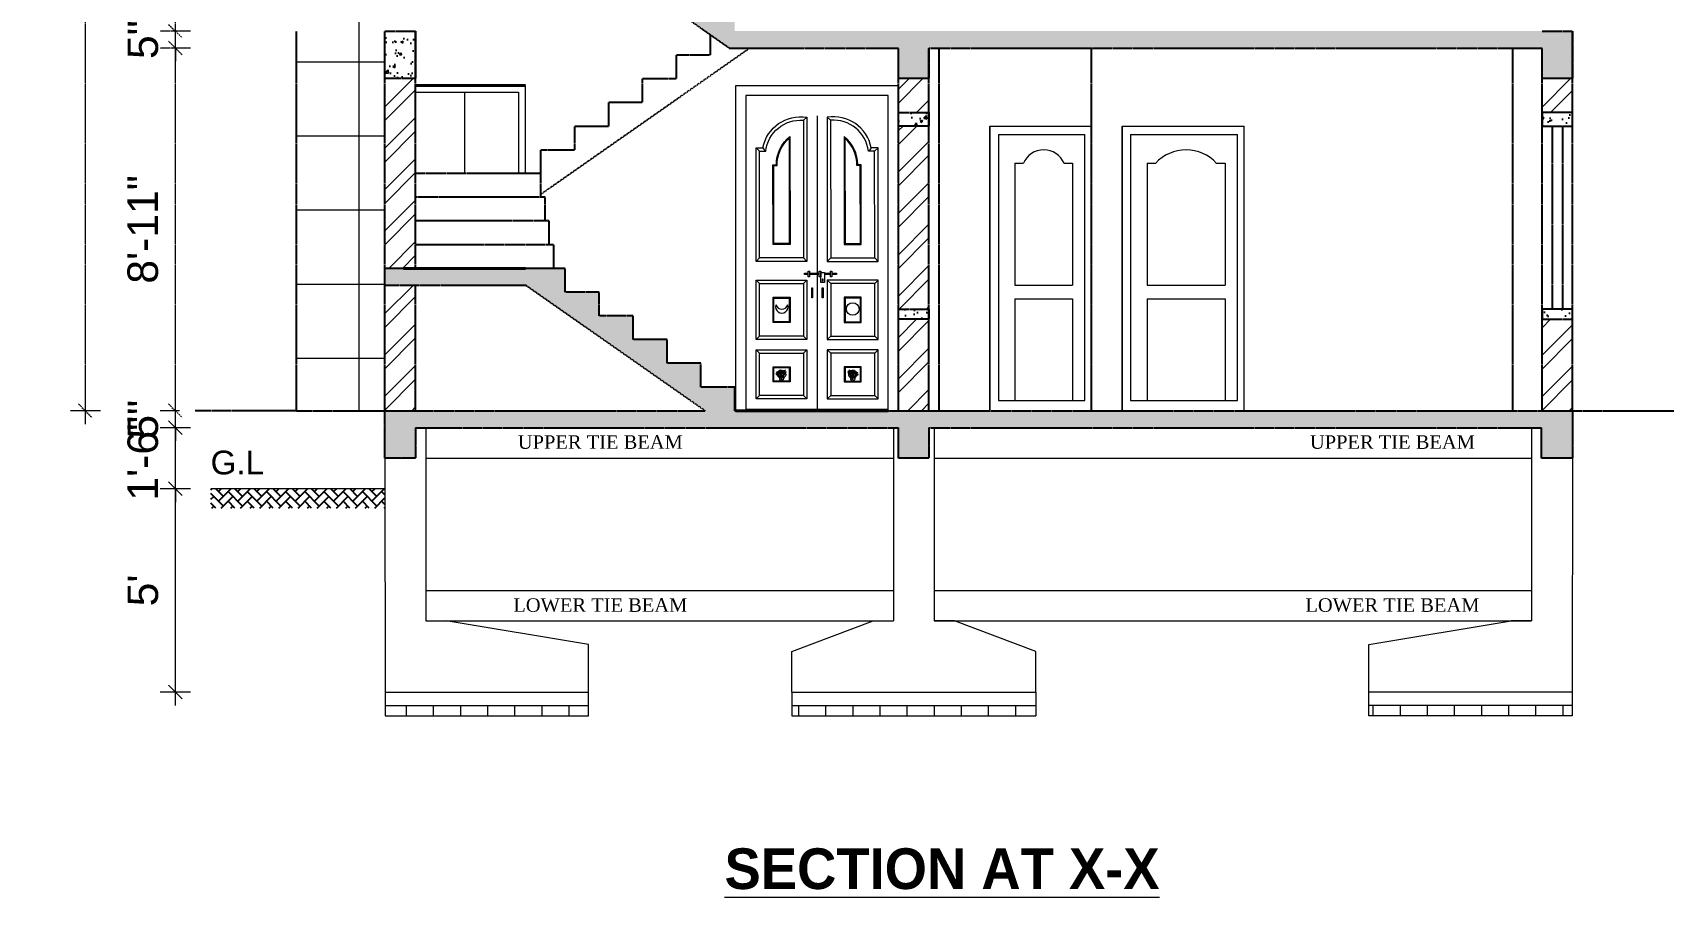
# Model space of a CAD drawing. Header units: inches. Extents: x -111 to 45239, y -6849 to 1261.
# Drawn here: x 20261.3 to 20745.6, y -3350.5 to -3095.5 of the extents above; entities that cross this region are included whole.
import ezdxf

# ---------------------------------------------------------------- set-up
doc = ezdxf.new("R2010")
doc.units = ezdxf.units.IN
doc.header["$LTSCALE"] = 0.5
doc.header["$MEASUREMENT"] = 0
doc.header["$PDMODE"] = 66
doc.linetypes.add('DASH', pattern=[0.35, 0.25, -0.1])
doc.layers.add('A-Wall', color=7, linetype='Continuous')
for name, color, linetype, lineweight in [('A_Title Text', 105, 'Continuous', 60), ('Dimention', 5, 'Continuous', 20), ('door', 202, 'Continuous', 5), ('ELEVATION', 85, 'Continuous', 9), ('Hatch wall', 9, 'Continuous', 13), ('Text 0.200', 122, 'Continuous', 20), ('Toilet', 7, 'Continuous', 25), ('wall', 20, 'Continuous', 40), ('window', 6, 'Continuous', 13)]:
    doc.layers.add(name, color=color, linetype=linetype, lineweight=lineweight)
doc.styles.add('arial', font='arial.ttf')
doc.styles.get("Standard").update_dxf_attribs({"font": 'arial.ttf'})
doc.dimstyles.new('Sudeep', dxfattribs={"dimtxt": 6, "dimasz": 4, "dimexe": 4.5, "dimexo": 4.5, "dimgap": 5, "dimtad": 1, "dimdec": 0, "dimlunit": 4, "dimtxsty": 'arial', "dimblk": 'OBLIQUE', "dimcen": 250, "dimdle": 4, "dimclrd": 86, "dimclre": 5, "dimclrt": 1, "dimadec": 0, "dimazin": 0, "dimtfac": 1, "dimtdec": 0, "dimtix": 1, "dimtmove": 1, "dimatfit": 3, "dimldrblk": 'OBLIQUE', "dimfxl": 4.5, "dimfxlon": 1, "dimfrac": 2, "dimlwd": 15, "dimlwe": 13, "dimarcsym": 0})
pattern_1 = [(50, (-2195.533, -6100.8547), (7.1726018, -0.6275213), [0.75, -8.25]), (355, (-2195.533, -6100.855), (-1.3875133, 7.5219213), [0.6, -6.6]), (100.451444, (-2194.935, -6100.907), (5.7850885, 6.8944), [0.637402, -7.0114211]), (46.1842, (-2195.533, -6098.855), (10.6724133, -1.6551928), [1.125, -12.375]), (96.635635, (-2194.643, -6098.993), (9.3466195, 9.741186), [0.9561034, -10.5171376]), (351.184164, (-2195.533, -6098.855), (9.3466195, 9.741186), [0.9, -9.9]), (21, (-2194.533, -6099.3547), (5.9690705, -4.0261889), [0.75, -8.25]), (326, (-2194.533, -6099.355), (2.4331533, 7.2515005), [0.6, -6.6]), (71.451445, (-2194.0354, -6099.69), (8.4022238, 3.2253115), [0.637402, -7.0114211]), (37.5, (-2195.5328, -6100.8547), (0.12159855, 3.32893854), [0, -6.52, 0, -6.7, 0, -6.625]), (7.5, (-2195.533, -6100.8547), (2.6306954, 3.9441171), [0, -3.82, 0, -6.37, 0, -2.525]), (327.5, (-2197.7628, -6100.8547), (5.33822436, -0.22554872), [0, -2.5, 0, -7.8, 0, -10.35]), (317.5, (-2198.763, -6100.8547), (5.8318617, 1.0010498), [0, -3.25, 0, -5.18, 0, -7.35])]
pattern_2 = [(45, (-2195.533, -6100.855), (-6.098796, 6.098796), []), (45, (-2191.467, -6100.855), (-6.098796, 6.098796), [])]

# ---------------------------------------------------------------- blocks, each defined once
blk = doc.blocks.new('_Oblique')
at = {"color": 0, "linetype": 'ByBlock', "lineweight": -2}
blk.add_line((-0.5, -0.5), (0.5, 0.5), dxfattribs=at)
blk = doc.blocks.new('*D1020')
at = {"layer": 'A_Title Text', "color": 5, "lineweight": 13, "transparency": 16777216}
for p, q in [((20307.87, -3229.95), (20298.87, -3229.95)), ((20307.87, -3289.95), (20298.87, -3289.95))]:
    blk.add_line(p, q, dxfattribs=at)
at = {"layer": 'A_Title Text', "color": 86, "lineweight": 15, "transparency": 16777216}
blk.add_line((20303.37, -3293.95), (20303.37, -3225.95), dxfattribs=at)
at = {"layer": 'Defpoints', "color": 0, "transparency": 16777216}
for p in [(20303.37, -3229.95), (20365.16, -3229.95), (20365.24, -3289.95)]:
    blk.add_point(p, dxfattribs=at)
at = {"layer": 'A_Title Text', "color": 86, "lineweight": 15, "transparency": 16777216, "xscale": 4, "yscale": 4, "zscale": 4}
for p, rotation in [((20303.37, -3229.95), 90), ((20303.37, -3289.95), 270)]:
    blk.add_blockref('_Oblique', p, dxfattribs=dict(at, rotation=rotation))
at = {"layer": 'A_Title Text', "color": 1, "transparency": 16777216, "insert": (20293.8, -3259.95), "char_height": 9, "attachment_point": 5, "rotation": 90, "style": 'arial'}
blk.add_mtext("5'", dxfattribs=at)
blk = doc.blocks.new('*D1012')
at = {"layer": 'A_Title Text', "color": 86, "lineweight": 15, "transparency": 16777216}
for p, q in [((20303.37, -3211.95), (20303.37, -3207.95)), ((20303.37, -3229.95), (20303.37, -3211.95)), ((20303.37, -3229.95), (20303.37, -3233.95))]:
    blk.add_line(p, q, dxfattribs=at)
at = {"layer": 'A_Title Text', "color": 5, "lineweight": 13, "transparency": 16777216}
for p, q in [((20307.87, -3211.95), (20298.87, -3211.95)), ((20307.87, -3229.95), (20298.87, -3229.95))]:
    blk.add_line(p, q, dxfattribs=at)
at = {"layer": 'Defpoints', "color": 0, "transparency": 16777216}
for p in [(20303.37, -3211.95), (20374.21, -3211.95), (20365.16, -3229.95)]:
    blk.add_point(p, dxfattribs=at)
at = {"layer": 'A_Title Text', "color": 86, "lineweight": 15, "transparency": 16777216, "xscale": 4, "yscale": 4, "zscale": 4}
for p, rotation in [((20303.37, -3211.95), 270), ((20303.37, -3229.95), 90)]:
    blk.add_blockref('_Oblique', p, dxfattribs=dict(at, rotation=rotation))
at = {"layer": 'A_Title Text', "color": 1, "transparency": 16777216, "insert": (20293.78, -3220.95), "char_height": 9, "attachment_point": 5, "rotation": 90, "style": 'arial'}
blk.add_mtext('1\'-6"', dxfattribs=at)
blk = doc.blocks.new('*D1021')
at = {"layer": 'A_Title Text', "color": 86, "linetype": 'DASH', "lineweight": 15, "ltscale": 0.1, "transparency": 16777216}
for p, q in [((20303.37, -3206.95), (20303.37, -3202.95)), ((20303.37, -3211.95), (20303.37, -3206.95)), ((20303.37, -3211.95), (20303.37, -3215.95))]:
    blk.add_line(p, q, dxfattribs=at)
at = {"layer": 'A_Title Text', "color": 5, "linetype": 'DASH', "lineweight": 13, "ltscale": 0.1, "transparency": 16777216}
for p, q in [((20304.57, -3206.95), (20298.87, -3206.95)), ((20307.87, -3211.95), (20298.87, -3211.95))]:
    blk.add_line(p, q, dxfattribs=at)
at = {"layer": 'Defpoints', "color": 0, "linetype": 'DASH', "ltscale": 0.1, "transparency": 16777216}
for p in [(20303.37, -3206.95), (20309.07, -3206.95), (20374.21, -3211.95)]:
    blk.add_point(p, dxfattribs=at)
at = {"layer": 'A_Title Text', "color": 86, "linetype": 'DASH', "lineweight": 15, "ltscale": 0.1, "transparency": 16777216, "xscale": 4, "yscale": 4, "zscale": 4}
for p, rotation in [((20303.37, -3206.95), 270), ((20303.37, -3211.95), 90)]:
    blk.add_blockref('_Oblique', p, dxfattribs=dict(at, rotation=rotation))
at = {"layer": 'A_Title Text', "color": 1, "linetype": 'DASH', "ltscale": 0.1, "transparency": 16777216, "insert": (20293.8, -3209.45), "char_height": 9, "attachment_point": 5, "rotation": 90, "style": 'arial'}
blk.add_mtext('5"', dxfattribs=at)
blk = doc.blocks.new('*D1013')
at = {"layer": 'A_Title Text', "color": 86, "linetype": 'DASH', "lineweight": 15, "ltscale": 0.1, "transparency": 16777216}
blk.add_line((20303.37, -3210.95), (20303.37, -3095.95), dxfattribs=at)
at = {"layer": 'A_Title Text', "color": 5, "linetype": 'DASH', "lineweight": 13, "ltscale": 0.1, "transparency": 16777216}
for p, q in [((20307.87, -3099.95), (20298.87, -3099.95)), ((20304.57, -3206.95), (20298.87, -3206.95))]:
    blk.add_line(p, q, dxfattribs=at)
at = {"layer": 'Defpoints', "color": 0, "linetype": 'DASH', "ltscale": 0.1, "transparency": 16777216}
for p in [(20303.37, -3099.95), (20466.84, -3099.95), (20309.07, -3206.95)]:
    blk.add_point(p, dxfattribs=at)
at = {"layer": 'A_Title Text', "color": 86, "linetype": 'DASH', "lineweight": 15, "ltscale": 0.1, "transparency": 16777216, "xscale": 4, "yscale": 4, "zscale": 4}
for p, rotation in [((20303.37, -3099.95), 90), ((20303.37, -3206.95), 270)]:
    blk.add_blockref('_Oblique', p, dxfattribs=dict(at, rotation=rotation))
at = {"layer": 'A_Title Text', "color": 1, "linetype": 'DASH', "ltscale": 0.1, "transparency": 16777216, "insert": (20293.78, -3153.45), "char_height": 9, "attachment_point": 5, "rotation": 90, "style": 'arial'}
blk.add_mtext('8\'-11"', dxfattribs=at)
blk = doc.blocks.new('*D1014')
at = {"layer": 'A_Title Text', "color": 86, "linetype": 'DASH', "lineweight": 15, "ltscale": 0.1, "transparency": 16777216}
for p, q in [((20303.37, -3094.95), (20303.37, -3090.95)), ((20303.37, -3099.95), (20303.37, -3094.95)), ((20303.37, -3099.95), (20303.37, -3103.95))]:
    blk.add_line(p, q, dxfattribs=at)
at = {"layer": 'A_Title Text', "color": 5, "linetype": 'DASH', "lineweight": 13, "ltscale": 0.1, "transparency": 16777216}
for p, q in [((20307.87, -3094.95), (20298.87, -3094.95)), ((20307.87, -3099.95), (20298.87, -3099.95))]:
    blk.add_line(p, q, dxfattribs=at)
at = {"layer": 'Defpoints', "color": 0, "linetype": 'DASH', "ltscale": 0.1, "transparency": 16777216}
for p in [(20303.37, -3094.95), (20468.42, -3094.95), (20466.84, -3099.95)]:
    blk.add_point(p, dxfattribs=at)
at = {"layer": 'A_Title Text', "color": 86, "linetype": 'DASH', "lineweight": 15, "ltscale": 0.1, "transparency": 16777216, "xscale": 4, "yscale": 4, "zscale": 4}
for p, rotation in [((20303.37, -3094.95), 270), ((20303.37, -3099.95), 90)]:
    blk.add_blockref('_Oblique', p, dxfattribs=dict(at, rotation=rotation))
at = {"layer": 'A_Title Text', "color": 1, "linetype": 'DASH', "ltscale": 0.1, "transparency": 16777216, "insert": (20293.8, -3097.45), "char_height": 9, "attachment_point": 5, "rotation": 90, "style": 'arial'}
blk.add_mtext('5"', dxfattribs=at)
blk = doc.blocks.new('*D1015')
at = {"layer": 'A_Title Text', "color": 5, "linetype": 'DASH', "lineweight": 13, "ltscale": 0.1, "transparency": 16777216}
for p, q in [((20307.87, -2987.95), (20298.87, -2987.95)), ((20307.87, -3094.95), (20298.87, -3094.95))]:
    blk.add_line(p, q, dxfattribs=at)
at = {"layer": 'A_Title Text', "color": 86, "linetype": 'DASH', "lineweight": 15, "ltscale": 0.1, "transparency": 16777216}
blk.add_line((20303.37, -3098.95), (20303.37, -2983.95), dxfattribs=at)
at = {"layer": 'Defpoints', "color": 0, "linetype": 'DASH', "ltscale": 0.1, "transparency": 16777216}
for p in [(20303.37, -2987.95), (20461.21, -2987.95), (20468.42, -3094.95)]:
    blk.add_point(p, dxfattribs=at)
at = {"layer": 'A_Title Text', "color": 86, "linetype": 'DASH', "lineweight": 15, "ltscale": 0.1, "transparency": 16777216, "xscale": 4, "yscale": 4, "zscale": 4}
for p, rotation in [((20303.37, -2987.95), 90), ((20303.37, -3094.95), 270)]:
    blk.add_blockref('_Oblique', p, dxfattribs=dict(at, rotation=rotation))
at = {"layer": 'A_Title Text', "color": 1, "linetype": 'DASH', "ltscale": 0.1, "transparency": 16777216, "insert": (20293.78, -3041.45), "char_height": 9, "attachment_point": 5, "rotation": 90, "style": 'arial'}
blk.add_mtext('8\'-11"', dxfattribs=at)
blk = doc.blocks.new('*D1011')
at = {"layer": 'A_Title Text', "color": 86, "linetype": 'DASH', "lineweight": 15, "ltscale": 0.1, "transparency": 16777216}
blk.add_line((20276.8, -3210.95), (20276.8, -2866.95), dxfattribs=at)
at = {"layer": 'A_Title Text', "color": 5, "linetype": 'DASH', "lineweight": 13, "ltscale": 0.1, "transparency": 16777216}
for p, q in [((20281.3, -2870.95), (20272.3, -2870.95)), ((20281.3, -3206.95), (20272.3, -3206.95))]:
    blk.add_line(p, q, dxfattribs=at)
at = {"layer": 'Defpoints', "color": 0, "linetype": 'DASH', "ltscale": 0.1, "transparency": 16777216}
for p in [(20276.8, -2870.95), (20349.45, -2870.95), (20309.07, -3206.95)]:
    blk.add_point(p, dxfattribs=at)
at = {"layer": 'A_Title Text', "color": 86, "linetype": 'DASH', "lineweight": 15, "ltscale": 0.1, "transparency": 16777216, "xscale": 4, "yscale": 4, "zscale": 4}
for p, rotation in [((20276.8, -2870.95), 90), ((20276.8, -3206.95), 270)]:
    blk.add_blockref('_Oblique', p, dxfattribs=dict(at, rotation=rotation))
at = {"layer": 'A_Title Text', "color": 1, "linetype": 'DASH', "ltscale": 0.1, "transparency": 16777216, "insert": (20267.2, -3038.95), "char_height": 9, "attachment_point": 5, "rotation": 90, "style": 'arial'}
blk.add_mtext("28'", dxfattribs=at)

msp = doc.modelspace()

# ---------------------------------------------------------------- hatches: boundary and pattern name
at = {"ltscale": 5}
h = msp.add_hatch(dxfattribs=at)
h.set_pattern_fill('AR-HBONE', color=1, scale=0.5, style=0)
h.set_pattern_definition([(135, (1283306.3895, 761229.3988), (-2e-16, 2.8284271247), [6, -2]), (45, (1283304.9753, 761230.813), (-2e-16, 2.8284271247), [6, -2])])
h.paths.add_polyline_path([(20365.16, -3235.65), (20365.16, -3230), (20313.85, -3230), (20313.85, -3235.65)])
at = {"layer": 'A-Wall', "ltscale": 40, "true_color": 0xf26722}
h = msp.add_hatch(dxfattribs=at)
h.set_pattern_fill('AR-CONC', color=30)
h.set_pattern_definition(pattern_1)
h.paths.add_polyline_path([(20516.72, -3108.95), (20525.72, -3108.95), (20525.72, -3099.95), (20706.6, -3099.95), (20706.6, -3108.95), (20715.6, -3108.95), (20715.6, -3094.95), (20706.6, -3094.95), (20468.42, -3094.95), (20468.42, -3087.95), (20458.42, -3087.95), (20458.42, -3080.95), (20448.42, -3080.95), (20448.42, -3073.95), (20438.42, -3073.95), (20438.42, -3066.95), (20428.42, -3066.95), (20428.42, -3059.95), (20418.42, -3059.95), (20418.42, -3052.95), (20365.16, -3052.95), (20365.16, -3057.95), (20406.84, -3057.95), (20466.84, -3099.95), (20516.72, -3099.95)])
h = msp.add_hatch(dxfattribs=at)
h.set_pattern_fill('AR-CONC', color=30)
h.set_pattern_definition(pattern_1)
h.paths.add_polyline_path([(20365.16, -3108.95), (20374.23, -3108.95), (20374.23, -3094.95), (20365.16, -3094.95)])
h = msp.add_hatch(dxfattribs=at)
h.set_pattern_fill('AR-CONC', color=30)
h.set_pattern_definition(pattern_1)
h.paths.add_polyline_path([(20525.72, -3122.95), (20525.72, -3118.95), (20516.72, -3118.95), (20516.72, -3122.95)])
h.paths.add_polyline_path([(20516.72, -3176.95), (20516.72, -3179.95), (20525.72, -3179.95), (20525.72, -3176.95)])
h = msp.add_hatch(dxfattribs=at)
h.set_pattern_fill('AR-CONC', color=30)
h.set_pattern_definition(pattern_1)
h.paths.add_polyline_path([(20715.6, -3122.95), (20715.6, -3118.95), (20706.6, -3118.95), (20706.6, -3122.95)])
h.paths.add_polyline_path([(20706.6, -3176.95), (20706.6, -3179.95), (20715.6, -3179.95), (20715.6, -3176.95)])
h = msp.add_hatch(dxfattribs=at)
h.set_pattern_fill('AR-CONC', color=30)
h.set_pattern_definition(pattern_1)
h.paths.add_polyline_path([(20374.23, -3211.95), (20516.72, -3211.95), (20516.72, -3220.95), (20525.72, -3220.95), (20525.72, -3211.95), (20706.44, -3211.95), (20706.44, -3220.95), (20715.6, -3220.95), (20715.6, -3206.95), (20706.6, -3206.95), (20468.42, -3206.95), (20468.42, -3199.95), (20458.42, -3199.95), (20458.42, -3192.95), (20448.42, -3192.95), (20448.42, -3185.95), (20438.42, -3185.95), (20438.42, -3178.95), (20428.42, -3178.95), (20428.42, -3171.95), (20418.42, -3171.95), (20418.42, -3164.95), (20365.16, -3164.95), (20365.16, -3169.95), (20406.84, -3169.95), (20459.7, -3206.95), (20365.16, -3206.95), (20365.16, -3220.95), (20374.23, -3220.95)])
at = {"layer": 'Dimention', "ltscale": 40, "true_color": 0xf26722}
h = msp.add_hatch(dxfattribs=at)
h.set_pattern_fill('ANSI32', color=30, scale=23)
h.set_pattern_definition(pattern_2)
h.paths.add_polyline_path([(20374.23, -3108.95), (20365.16, -3108.95), (20365.16, -3164.95), (20374.23, -3164.95)])
h.paths.add_polyline_path([(20374.23, -3169.95), (20365.16, -3169.95), (20365.16, -3206.95), (20374.23, -3206.95)])
h = msp.add_hatch(dxfattribs=at)
h.set_pattern_fill('ANSI32', color=30, scale=23)
h.set_pattern_definition(pattern_2)
h.paths.add_polyline_path([(20525.72, -3108.95), (20516.72, -3108.95), (20516.72, -3118.95), (20525.72, -3118.95)])
h.paths.add_polyline_path([(20516.72, -3176.95), (20525.72, -3176.95), (20525.72, -3122.95), (20516.72, -3122.95)])
h.paths.add_polyline_path([(20525.72, -3179.95), (20516.72, -3179.95), (20516.72, -3206.95), (20525.72, -3206.95)])
h = msp.add_hatch(dxfattribs=at)
h.set_pattern_fill('ANSI32', color=30, scale=23)
h.set_pattern_definition(pattern_2)
h.paths.add_polyline_path([(20715.6, -3108.95), (20706.6, -3108.95), (20706.6, -3118.95), (20715.6, -3118.95)])
h.paths.add_polyline_path([(20706.6, -3206.95), (20715.6, -3206.95), (20715.6, -3179.95), (20706.6, -3179.95)])
at = {"layer": 'ELEVATION'}
h = msp.add_hatch(dxfattribs=at)
h.set_pattern_fill('AR-B88', color=256)
h.set_pattern_definition([(0, (-84908.467, 13674.461), (0, 8), []), (90, (-84908.467, 13674.461), (-4, 8), [8, -8])])
h.paths.add_polyline_path([(20365.24, -3293.95), (20365.24, -3296.95), (20425.24, -3296.95), (20425.24, -3293.95)])
h = msp.add_hatch(dxfattribs=at)
h.set_pattern_fill('AR-B88', color=256)
h.set_pattern_definition([(0, (-84912.688, 13674.461), (0, 8), []), (90, (-84912.6878, 13674.461), (-4, 8), [8, -8])])
h.paths.add_polyline_path([(20557.22, -3296.95), (20557.22, -3293.95), (20485.22, -3293.95), (20485.22, -3296.95)])
h = msp.add_hatch(dxfattribs=at)
h.set_pattern_fill('AR-B88', color=256)
h.set_pattern_definition([(0, (-84887.1794, 13674.461), (0, 8), []), (90, (-84887.1794, 13674.461), (-4, 8), [8, -8])])
h.paths.add_polyline_path([(20715.49, -3296.95), (20715.49, -3293.95), (20655.49, -3293.95), (20655.49, -3296.95)])
at = {"layer": 'Hatch wall'}
h = msp.add_hatch(dxfattribs=at)
h.set_pattern_fill('ANSI37,_O', color=256, scale=175, angle=45)
h.set_pattern_definition([(90, (-2195.533, -6100.855), (-21.875, 0), []), (180, (-2195.533, -6100.855), (-2e-15, -21.875), [])])
h.paths.add_polyline_path([(20365.16, -2987.95), (20354.63, -2987.95), (20337.21, -2987.95), (20337.21, -3094.95), (20339.07, -3094.95), (20339.07, -3206.95), (20365.16, -3206.95), (20365.16, -3094.95)])

# ---------------------------------------------------------------- linework, layer by layer
at = {"layer": 'door'}
for p, q in [((20468.72, -3206.95), (20468.69, -3110.95)), ((20468.69, -3110.95), (20516.69, -3110.95)), ((20471.69, -3113.95), (20471.72, -3206.95)), ((20513.69, -3113.95), (20471.69, -3113.95)), ((20513.72, -3206.95), (20513.69, -3113.95)), ((20516.69, -3110.95), (20516.72, -3206.95)), ((20488.69, -3121.21), (20489.69, -3120.37)), ((20492.69, -3119.95), (20492.72, -3206.45)), ((20496.69, -3121.21), (20495.69, -3120.37)), ((20474.69, -3129.37), (20475.69, -3130.37)), ((20476.69, -3129.37), (20477.42, -3130.37)), ((20508.69, -3129.37), (20507.97, -3130.37)), ((20510.69, -3129.37), (20509.69, -3130.37)), ((20475.72, -3161.87), (20474.72, -3162.87)), ((20489.72, -3162.87), (20488.72, -3161.87)), ((20495.72, -3162.87), (20496.72, -3161.87)), ((20509.72, -3161.87), (20510.72, -3162.87)), ((20474.72, -3168.45), (20475.72, -3169.45)), ((20489.72, -3168.45), (20488.72, -3169.45)), ((20495.72, -3168.45), (20496.72, -3169.45)), ((20510.72, -3168.45), (20509.72, -3169.45)), ((20475.72, -3184.95), (20474.72, -3185.95)), ((20489.72, -3185.95), (20488.72, -3184.95)), ((20495.72, -3185.95), (20496.72, -3184.95)), ((20509.72, -3184.95), (20510.72, -3185.95)), ((20474.72, -3188.95), (20475.72, -3189.95)), ((20489.72, -3188.95), (20488.72, -3189.95)), ((20495.72, -3188.95), (20496.72, -3189.95)), ((20510.72, -3188.95), (20509.72, -3189.95)), ((20481.2, -3196.42), (20480.54, -3196.04)), ((20481.2, -3196.42), (20480.6, -3196.35)), ((20481.15, -3196.15), (20480.75, -3195.51)), ((20481.15, -3196.15), (20480.93, -3196.09)), ((20481.74, -3195.98), (20480.99, -3195.55)), ((20481.63, -3195.98), (20481.04, -3195.71)), ((20481.31, -3195.55), (20481.09, -3195.28)), ((20481.42, -3196.47), (20481.15, -3196.15)), ((20481.53, -3195.34), (20481.2, -3195.23)), ((20481.31, -3195.98), (20481.2, -3195.93)), ((20481.31, -3195.55), (20481.47, -3195.17)), ((20481.31, -3195.98), (20481.31, -3195.55)), ((20481.42, -3196.47), (20481.31, -3195.98)), ((20481.53, -3195.34), (20481.74, -3195.07)), ((20482.28, -3196.04), (20481.53, -3195.34)), ((20481.74, -3195.98), (20481.63, -3195.98)), ((20481.7, -3195.51), (20481.91, -3195.33)), ((20481.74, -3195.98), (20482.28, -3195.39)), ((20482.01, -3196.9), (20481.74, -3195.98)), ((20481.8, -3195.16), (20481.75, -3194.91)), ((20481.89, -3195.24), (20481.8, -3195.16)), ((20481.93, -3195.18), (20481.84, -3195)), ((20481.84, -3195.63), (20481.86, -3195.27)), ((20481.85, -3195.5), (20482.01, -3195.36)), ((20481.86, -3195.27), (20482, -3195.09)), ((20481.91, -3195.33), (20482.02, -3194.83)), ((20482.28, -3195.39), (20482.01, -3194.96)), ((20482.01, -3195.36), (20482.09, -3195.17)), ((20482.13, -3195.16), (20482.19, -3194.85)), ((20482.39, -3195.17), (20482.23, -3195.12)), ((20482.23, -3196.52), (20482.28, -3196.04)), ((20482.28, -3195.39), (20482.61, -3195.23)), ((20482.34, -3195.98), (20482.39, -3195.71)), ((20482.44, -3196.42), (20482.34, -3195.98)), ((20482.39, -3195.17), (20482.5, -3195.01)), ((20482.66, -3195.55), (20482.39, -3195.17)), ((20482.39, -3195.71), (20482.77, -3195.5)), ((20482.63, -3195.39), (20482.58, -3194.99)), ((20482.61, -3195.23), (20482.77, -3194.96)), ((20482.82, -3195.67), (20482.63, -3195.38)), ((20482.88, -3195.93), (20482.71, -3195.17)), ((20482.71, -3197.06), (20482.98, -3196.31)), ((20482.77, -3195.5), (20483.09, -3195.07)), ((20482.82, -3195.3), (20482.87, -3194.96)), ((20482.89, -3195.5), (20482.82, -3195.3)), ((20482.82, -3196.79), (20482.88, -3195.93)), ((20482.88, -3195.61), (20482.93, -3195.12)), ((20483.09, -3196.2), (20482.88, -3195.61)), ((20482.98, -3196.31), (20483.31, -3196.04)), ((20483.14, -3194.93), (20483.19, -3195.08)), ((20483.15, -3196.17), (20483.24, -3195.9)), ((20483.18, -3195.23), (20483.21, -3194.99)), ((20483.18, -3195.21), (20483.27, -3195.09)), ((20483.24, -3195.9), (20483.18, -3195.23)), ((20483.2, -3195.06), (20483.36, -3194.91)), ((20483.2, -3195.14), (20483.3, -3195.01)), ((20483.21, -3194.99), (20483.29, -3194.93)), ((20483.24, -3195.9), (20483.35, -3195.56)), ((20483.31, -3196.04), (20483.36, -3195.66)), ((20483.31, -3196.04), (20483.52, -3195.71)), ((20483.35, -3195.56), (20483.61, -3195.33)), ((20483.36, -3195.66), (20483.52, -3195.44)), ((20483.42, -3195.88), (20483.47, -3195.66)), ((20483.47, -3195.66), (20483.58, -3195.55)), ((20502.09, -3195.56), (20501.82, -3195.33)), ((20501.96, -3195.66), (20501.86, -3195.55)), ((20502.07, -3195.66), (20501.91, -3195.44)), ((20502.13, -3196.04), (20501.91, -3195.71)), ((20502.02, -3195.88), (20501.96, -3195.66)), ((20502.13, -3196.04), (20502.07, -3195.66)), ((20502.23, -3195.06), (20502.08, -3194.91)), ((20502.2, -3195.9), (20502.09, -3195.56)), ((20502.24, -3195.14), (20502.13, -3195.01)), ((20502.45, -3196.31), (20502.13, -3196.04)), ((20502.22, -3194.99), (20502.14, -3194.93)), ((20502.25, -3195.21), (20502.17, -3195.09)), ((20502.2, -3195.9), (20502.26, -3195.23)), ((20502.29, -3196.17), (20502.2, -3195.9)), ((20502.26, -3195.23), (20502.22, -3194.99)), ((20502.29, -3194.93), (20502.24, -3195.08)), ((20502.67, -3195.5), (20502.34, -3195.07)), ((20502.34, -3196.2), (20502.56, -3195.61)), ((20502.72, -3197.06), (20502.45, -3196.31)), ((20502.56, -3195.61), (20502.5, -3195.12)), ((20502.55, -3195.5), (20502.61, -3195.3)), ((20502.61, -3195.3), (20502.56, -3194.96)), ((20502.56, -3195.93), (20502.72, -3195.17)), ((20502.61, -3196.79), (20502.56, -3195.93)), ((20502.61, -3195.67), (20502.81, -3195.38)), ((20502.83, -3195.23), (20502.67, -3194.96)), ((20503.04, -3195.71), (20502.67, -3195.5)), ((20502.77, -3195.55), (20503.04, -3195.17)), ((20502.81, -3195.39), (20502.85, -3194.99)), ((20503.15, -3195.39), (20502.83, -3195.23)), ((20503.04, -3195.17), (20502.94, -3195.01)), ((20502.99, -3196.42), (20503.1, -3195.98)), ((20503.04, -3195.17), (20503.21, -3195.12)), ((20503.1, -3195.98), (20503.04, -3195.71)), ((20503.15, -3195.39), (20503.42, -3194.96)), ((20503.15, -3196.04), (20503.91, -3195.34)), ((20503.69, -3195.98), (20503.15, -3195.39)), ((20503.21, -3196.52), (20503.15, -3196.04)), ((20503.3, -3195.16), (20503.25, -3194.85)), ((20503.42, -3195.36), (20503.34, -3195.17)), ((20503.52, -3195.33), (20503.41, -3194.83)), ((20503.58, -3195.5), (20503.42, -3195.36)), ((20503.42, -3196.9), (20503.69, -3195.98)), ((20503.58, -3195.27), (20503.43, -3195.09)), ((20503.5, -3195.18), (20503.6, -3195)), ((20503.73, -3195.51), (20503.52, -3195.33)), ((20503.55, -3195.24), (20503.64, -3195.16)), ((20503.59, -3195.63), (20503.58, -3195.27)), ((20503.64, -3195.16), (20503.69, -3194.91)), ((20503.91, -3195.34), (20503.69, -3195.07)), ((20503.69, -3195.98), (20504.45, -3195.55)), ((20503.69, -3195.98), (20503.8, -3195.98)), ((20503.8, -3195.98), (20504.39, -3195.71)), ((20503.91, -3195.34), (20504.23, -3195.23)), ((20504.12, -3195.55), (20503.96, -3195.17)), ((20504.02, -3196.47), (20504.12, -3195.98)), ((20504.02, -3196.47), (20504.29, -3196.15)), ((20504.12, -3195.55), (20504.34, -3195.28)), ((20504.12, -3195.98), (20504.12, -3195.55)), ((20504.12, -3195.98), (20504.23, -3195.93)), ((20504.23, -3196.42), (20504.9, -3196.04)), ((20504.23, -3196.42), (20504.84, -3196.35)), ((20504.29, -3196.15), (20504.68, -3195.51)), ((20504.29, -3196.15), (20504.5, -3196.09)), ((20481.36, -3196.58), (20481.15, -3196.58)), ((20481.53, -3196.74), (20481.2, -3196.42)), ((20481.53, -3196.74), (20481.42, -3196.47)), ((20481.74, -3196.85), (20481.53, -3196.74)), ((20481.9, -3197.12), (20481.74, -3196.85)), ((20482.23, -3197.28), (20481.9, -3197.12)), ((20482.01, -3196.9), (20482.23, -3196.52)), ((20482.23, -3197.17), (20482.01, -3196.9)), ((20482.23, -3197.28), (20482.71, -3197.06)), ((20482.23, -3197.28), (20482.5, -3197.06)), ((20482.23, -3197.28), (20482.23, -3197.17)), ((20482.55, -3196.79), (20482.44, -3196.42)), ((20482.5, -3197.06), (20482.55, -3196.79)), ((20503.21, -3197.28), (20502.72, -3197.06)), ((20502.88, -3196.79), (20502.99, -3196.42)), ((20502.94, -3197.06), (20502.88, -3196.79)), ((20503.21, -3197.28), (20502.94, -3197.06)), ((20503.42, -3196.9), (20503.21, -3196.52)), ((20503.21, -3197.17), (20503.42, -3196.9)), ((20503.21, -3197.28), (20503.53, -3197.12)), ((20503.21, -3197.28), (20503.21, -3197.17)), ((20503.53, -3197.12), (20503.69, -3196.85)), ((20503.69, -3196.85), (20503.91, -3196.74)), ((20503.91, -3196.74), (20504.23, -3196.42)), ((20503.91, -3196.74), (20504.02, -3196.47)), ((20504.07, -3196.58), (20504.29, -3196.58)), ((20475.72, -3202.45), (20474.72, -3203.45)), ((20489.72, -3203.45), (20488.72, -3202.45)), ((20495.72, -3203.45), (20496.72, -3202.45)), ((20509.72, -3202.45), (20510.72, -3203.45)), ((20471.72, -3206.95), (20468.72, -3206.95)), ((20471.72, -3206.45), (20513.72, -3206.45)), ((20516.72, -3206.95), (20513.72, -3206.95))]:
    msp.add_line(p, q, dxfattribs=at)
for points in [[(20489.69, -3120.37), (20489.69, -3120.37), (20489.72, -3162.87), (20474.72, -3162.87), (20474.69, -3129.37), (20476.69, -3129.37, -0.404871)], [(20488.69, -3121.25), (20488.72, -3161.87), (20475.72, -3161.87), (20475.69, -3130.37), (20477.54, -3130.37, -0.404087)], [(20495.69, -3120.37), (20495.69, -3120.37), (20495.72, -3162.87), (20510.72, -3162.87), (20510.69, -3129.37), (20508.69, -3129.37, 0.404871)], [(20496.69, -3121.25), (20496.72, -3161.87), (20509.72, -3161.87), (20509.69, -3130.37), (20507.84, -3130.37, 0.404087)], [(20484.69, -3126.05), (20484.72, -3157.87), (20479.72, -3157.87), (20479.69, -3134.37), (20480.69, -3134.37, -0.230009)], [(20484.44, -3126.58), (20484.47, -3157.62), (20479.97, -3157.62), (20479.94, -3134.62), (20480.94, -3134.62, -0.222945)], [(20500.69, -3126.05), (20500.72, -3157.87), (20505.72, -3157.87), (20505.69, -3134.37), (20504.69, -3134.37, 0.230009)], [(20500.94, -3126.58), (20500.97, -3157.62), (20505.47, -3157.62), (20505.44, -3134.62), (20504.44, -3134.62, 0.222945)]]:
    msp.add_lwpolyline(points, format="xyb", close=True, dxfattribs=at)
for points in [[(20490.05, -3166.73), (20489.01, -3166.73), (20489.01, -3166.34), (20490.05, -3166.34)], [(20490.51, -3166.34), (20493.31, -3166.34)], [(20493.31, -3166.73), (20490.51, -3166.73)], [(20493.78, -3166.34), (20493.82, -3166.34)], [(20493.82, -3166.73), (20493.78, -3166.73)], [(20494.94, -3166.34), (20496.62, -3166.34)], [(20496.62, -3166.73), (20494.94, -3166.73)], [(20497.08, -3166.34), (20498.48, -3166.34), (20498.48, -3166.73), (20497.08, -3166.73)]]:
    msp.add_lwpolyline(points, dxfattribs=at)
for points in [[(20490.05, -3165.75), (20490.51, -3165.75), (20490.51, -3167.43), (20490.05, -3167.43)], [(20493.31, -3165.75), (20493.78, -3165.75), (20493.78, -3167.43), (20493.31, -3167.43)], [(20493.82, -3166.17), (20494.94, -3166.17), (20494.94, -3169.11), (20493.82, -3169.11)], [(20496.62, -3165.75), (20497.08, -3165.75), (20497.08, -3167.43), (20496.62, -3167.43)], [(20474.72, -3168.45), (20489.72, -3168.45), (20489.72, -3185.95), (20474.72, -3185.95)], [(20475.72, -3169.45), (20488.72, -3169.45), (20488.72, -3184.95), (20475.72, -3184.95)], [(20491.15, -3170.65), (20491.4, -3170.65), (20491.4, -3173.59), (20491.15, -3173.59)], [(20494.24, -3170.65), (20494.49, -3170.65), (20494.49, -3173.59), (20494.24, -3173.59)], [(20494.3, -3168.04), (20494.44, -3168.04), (20494.44, -3168.68), (20494.3, -3168.68)], [(20510.72, -3168.45), (20495.72, -3168.45), (20495.72, -3185.95), (20510.72, -3185.95)], [(20509.72, -3169.45), (20496.72, -3169.45), (20496.72, -3184.95), (20509.72, -3184.95)], [(20479.72, -3173.45), (20484.72, -3173.45), (20484.72, -3180.95), (20479.72, -3180.95)], [(20479.97, -3173.7), (20484.47, -3173.7), (20484.47, -3180.7), (20479.97, -3180.7)], [(20505.72, -3173.45), (20500.72, -3173.45), (20500.72, -3180.95), (20505.72, -3180.95)], [(20505.47, -3173.7), (20500.97, -3173.7), (20500.97, -3180.7), (20505.47, -3180.7)], [(20489.72, -3203.45), (20474.72, -3203.45), (20474.72, -3188.95), (20489.72, -3188.95)], [(20488.72, -3202.45), (20475.72, -3202.45), (20475.72, -3189.95), (20488.72, -3189.95)], [(20495.72, -3203.45), (20510.72, -3203.45), (20510.72, -3188.95), (20495.72, -3188.95)], [(20496.72, -3202.45), (20509.72, -3202.45), (20509.72, -3189.95), (20496.72, -3189.95)], [(20484.72, -3198.45), (20479.72, -3198.45), (20479.72, -3193.95), (20484.72, -3193.95)], [(20484.47, -3198.2), (20479.97, -3198.2), (20479.97, -3194.2), (20484.47, -3194.2)], [(20500.72, -3198.45), (20505.72, -3198.45), (20505.72, -3193.95), (20500.72, -3193.95)], [(20500.97, -3198.2), (20505.47, -3198.2), (20505.47, -3194.2), (20500.97, -3194.2)]]:
    msp.add_lwpolyline(points, close=True, dxfattribs=at)
msp.add_circle((20503.23, -3176.92), 1.86, dxfattribs=at)
for centre, radius, start, end in [((20482.31, -3176.28), 1.86, 162.1563, 17.8437), ((20482.31, -3175.14), 1.86, 197.8437, 342.1563), ((20482.23, -3192.74), 4.36, 258.8313, 281.1687), ((20503.21, -3192.74), 4.36, 258.8313, 281.1687)]:
    msp.add_arc(centre, radius, start, end, dxfattribs=at)
msp.add_ellipse((20482.23, -3197.22), major_axis=(-0.613, 0), ratio=0.098223, dxfattribs=at)
at = {"layer": 'door', "extrusion": (0, 0, -1)}
msp.add_ellipse((20503.21, -3197.22), major_axis=(0.613, 0), ratio=0.098223, dxfattribs=at)
at = {"layer": 'door'}
for points in [[(20481.61, -3197.22), (20481.61, -3197.51), (20481.91, -3198.01), (20481.67, -3195.56), (20480.98, -3196.18), (20481.38, -3197.01)], [(20482.84, -3197.22), (20482.84, -3197.51), (20482.55, -3198.01), (20482.78, -3195.56), (20483.48, -3196.18), (20483.07, -3197.01)], [(20502.59, -3197.22), (20502.59, -3197.51), (20502.88, -3198.01), (20502.65, -3195.56), (20501.95, -3196.18), (20502.36, -3197.01)], [(20503.82, -3197.22), (20503.82, -3197.51), (20503.53, -3198.01), (20503.76, -3195.56), (20504.46, -3196.18), (20504.05, -3197.01)]]:
    msp.add_spline(points, degree=3, dxfattribs=at)
at = {"layer": 'ELEVATION'}
for p, q in [((20377.24, -3211.95), (20377.24, -3268.95)), ((20515.22, -3211.95), (20515.22, -3268.95)), ((20527.22, -3211.95), (20527.22, -3268.95)), ((20703.49, -3211.95), (20703.49, -3268.95)), ((20365.16, -3220.95), (20365.16, -3224.95)), ((20365.16, -3224.95), (20365.24, -3289.95)), ((20377.24, -3220.95), (20515.22, -3220.95)), ((20527.22, -3220.95), (20703.49, -3220.95)), ((20715.6, -3220.95), (20715.49, -3289.95)), ((20365.16, -3229.95), (20313.85, -3229.95)), ((20377.24, -3259.95), (20515.22, -3259.95)), ((20527.22, -3259.95), (20703.49, -3259.95)), ((20377.24, -3268.95), (20383.24, -3268.95)), ((20377.24, -3268.95), (20509.22, -3268.95)), ((20425.24, -3275.95), (20383.24, -3268.95)), ((20485.22, -3277.95), (20509.22, -3268.95)), ((20509.22, -3268.95), (20515.22, -3268.95)), ((20533.22, -3268.95), (20527.22, -3268.95)), ((20527.22, -3268.95), (20703.49, -3268.95)), ((20557.22, -3277.95), (20533.22, -3268.95)), ((20655.49, -3275.95), (20697.49, -3268.95)), ((20703.49, -3268.95), (20697.49, -3268.95)), ((20425.24, -3289.95), (20425.24, -3275.95)), ((20485.22, -3289.95), (20485.22, -3277.95)), ((20557.22, -3289.95), (20557.22, -3277.95)), ((20655.49, -3289.95), (20655.49, -3275.95)), ((20365.24, -3289.95), (20425.24, -3289.95)), ((20365.24, -3289.95), (20365.24, -3296.95)), ((20425.24, -3296.95), (20425.24, -3289.95)), ((20485.22, -3289.95), (20557.22, -3289.95)), ((20485.22, -3289.95), (20485.22, -3296.95)), ((20557.22, -3289.95), (20557.22, -3296.95)), ((20715.49, -3289.95), (20655.49, -3289.95)), ((20655.49, -3296.95), (20655.49, -3289.95)), ((20715.49, -3289.95), (20715.49, -3296.95)), ((20365.24, -3293.95), (20425.24, -3293.95)), ((20365.24, -3296.95), (20425.24, -3296.95)), ((20485.22, -3293.95), (20557.22, -3293.95)), ((20485.22, -3296.95), (20557.22, -3296.95)), ((20715.49, -3293.95), (20655.49, -3293.95)), ((20715.49, -3296.95), (20655.49, -3296.95))]:
    msp.add_line(p, q, dxfattribs=at)
for points in [[(20365.16, -3206.95), (20365.16, -3220.95), (20374.23, -3220.95), (20374.23, -3211.95)], [(20706.44, -3211.95), (20706.44, -3220.95), (20715.6, -3220.95), (20715.6, -3206.95)], [(20516.72, -3211.95), (20516.72, -3220.95), (20525.72, -3220.95), (20525.72, -3211.95)]]:
    msp.add_lwpolyline(points, dxfattribs=at)
at = {"layer": 'Toilet', "color": 1, "linetype": 'DASH', "ltscale": 0.1}
for p, q in [((20406.84, -3057.95), (20466.84, -3099.95)), ((20339.07, -3206.95), (20339.07, -3094.95)), ((20365.16, -3206.95), (20365.16, -3094.95)), ((20374.23, -3164.95), (20374.23, -3094.95)), ((20461.21, -3101.95), (20461.21, -3096.01)), ((20715.6, -3206.95), (20715.6, -3094.95)), ((20411.21, -3143.05), (20472.79, -3099.95)), ((20451.21, -3108.95), (20451.21, -3101.95)), ((20451.21, -3101.95), (20461.21, -3101.95)), ((20466.84, -3099.95), (20516.72, -3099.95)), ((20516.72, -3206.95), (20516.72, -3099.95)), ((20525.72, -3099.95), (20706.6, -3099.95)), ((20525.72, -3206.95), (20525.72, -3099.95)), ((20528.72, -3206.95), (20528.72, -3099.95)), ((20573.72, -3206.95), (20573.72, -3099.95)), ((20697.97, -3206.95), (20697.97, -3099.95)), ((20706.6, -3206.95), (20706.6, -3099.95)), ((20441.21, -3115.95), (20441.21, -3108.95)), ((20441.21, -3108.95), (20451.21, -3108.95)), ((20431.21, -3122.95), (20431.21, -3115.95)), ((20431.21, -3115.95), (20441.21, -3115.95)), ((20421.21, -3129.95), (20421.21, -3122.95)), ((20421.21, -3122.95), (20431.21, -3122.95)), ((20709.6, -3122.95), (20709.6, -3176.95)), ((20712.6, -3122.95), (20712.6, -3176.95)), ((20411.21, -3136.95), (20411.21, -3129.95)), ((20411.21, -3129.95), (20421.21, -3129.95)), ((20411.21, -3136.95), (20374.23, -3136.95)), ((20411.21, -3143.95), (20411.21, -3136.95)), ((20412.45, -3143.95), (20374.23, -3143.95)), ((20412.45, -3150.95), (20412.45, -3143.95)), ((20413.68, -3150.95), (20374.23, -3150.95)), ((20413.68, -3157.95), (20413.68, -3150.95)), ((20414.92, -3157.95), (20374.23, -3157.95)), ((20414.92, -3157.95), (20414.92, -3164.95)), ((20418.42, -3164.95), (20365.16, -3164.95)), ((20418.42, -3171.95), (20418.42, -3164.95)), ((20406.84, -3169.95), (20365.16, -3169.95)), ((20374.23, -3206.95), (20374.23, -3169.95)), ((20406.84, -3169.95), (20459.7, -3206.95)), ((20428.42, -3171.95), (20418.42, -3171.95)), ((20428.42, -3178.95), (20428.42, -3171.95)), ((20438.42, -3178.95), (20428.42, -3178.95)), ((20438.42, -3185.95), (20438.42, -3178.95)), ((20448.42, -3185.95), (20438.42, -3185.95)), ((20448.42, -3192.95), (20448.42, -3185.95)), ((20458.42, -3192.95), (20448.42, -3192.95)), ((20458.42, -3199.95), (20458.42, -3192.95)), ((20468.42, -3199.95), (20458.42, -3199.95)), ((20468.42, -3206.95), (20468.42, -3199.95)), ((20339.07, -3206.95), (20309.07, -3206.95)), ((20339.07, -3206.95), (20459.7, -3206.95)), ((20365.16, -3206.95), (20374.23, -3206.95)), ((20468.42, -3206.95), (20715.6, -3206.95)), ((20715.6, -3206.95), (20745.6, -3206.95)), ((20374.23, -3211.95), (20516.72, -3211.95)), ((20525.72, -3211.95), (20706.44, -3211.95))]:
    msp.add_line(p, q, dxfattribs=at)
for points in [[(20365.16, -3094.95), (20374.23, -3094.95), (20374.23, -3108.95), (20365.16, -3108.95)], [(20516.72, -3118.95), (20525.72, -3118.95), (20525.72, -3122.95), (20516.72, -3122.95)], [(20706.6, -3122.95), (20715.6, -3122.95), (20715.6, -3118.95), (20706.6, -3118.95)], [(20516.72, -3176.95), (20525.72, -3176.95), (20525.72, -3179.95), (20516.72, -3179.95)], [(20706.6, -3179.95), (20715.6, -3179.95), (20715.6, -3176.95), (20706.6, -3176.95)]]:
    msp.add_lwpolyline(points, close=True, dxfattribs=at)
for points in [[(20706.6, -3094.95), (20715.6, -3094.95), (20715.6, -3108.95), (20706.6, -3108.95), (20706.6, -3099.95)], [(20525.72, -3099.95), (20525.72, -3108.95), (20516.72, -3108.95), (20516.72, -3099.95)], [(20374.23, -3211.95), (20374.23, -3220.95), (20365.16, -3220.95), (20365.16, -3206.95), (20374.23, -3206.95)], [(20516.72, -3206.95), (20525.72, -3206.95)], [(20706.6, -3206.95), (20715.6, -3206.95), (20715.6, -3220.95), (20706.44, -3220.95), (20706.44, -3211.95)], [(20525.72, -3211.95), (20525.72, -3220.95), (20516.72, -3220.95), (20516.72, -3211.95)]]:
    msp.add_lwpolyline(points, dxfattribs=at)
at = {"layer": 'wall', "ltscale": 5}
for p, q in [((20374.23, -3110.95), (20406.63, -3110.95)), ((20370.66, -3164.95), (20406.63, -3164.95)), ((20468.69, -3206.95), (20513.72, -3206.95))]:
    msp.add_line(p, q, dxfattribs=at)
at = {"layer": 'window', "color": 140, "lineweight": 13}
for p, q in [((20374.23, -3110.95), (20406.63, -3110.95)), ((20374.23, -3110.95), (20406.63, -3110.95)), ((20374.23, -3112.95), (20404.63, -3112.95)), ((20388.65, -3112.95), (20388.65, -3136.95)), ((20404.63, -3112.95), (20404.63, -3136.95)), ((20406.63, -3136.95), (20406.63, -3110.95)), ((20543.72, -3206.95), (20543.72, -3122.95)), ((20543.72, -3122.95), (20543.72, -3206.95)), ((20543.72, -3122.95), (20573.72, -3122.95)), ((20573.72, -3206.95), (20573.72, -3122.95)), ((20582.72, -3206.95), (20582.72, -3122.95)), ((20582.72, -3122.95), (20582.72, -3206.95)), ((20582.72, -3122.95), (20618.72, -3122.95)), ((20618.72, -3206.95), (20618.72, -3122.95)), ((20546.22, -3125.45), (20546.22, -3203.95)), ((20546.22, -3125.45), (20571.72, -3125.45)), ((20571.72, -3203.95), (20571.72, -3125.45)), ((20585.22, -3125.45), (20585.22, -3203.95)), ((20585.22, -3125.45), (20616.72, -3125.45)), ((20616.72, -3203.95), (20616.72, -3125.45)), ((20551.08, -3133.95), (20553.58, -3133.95)), ((20551.08, -3133.95), (20551.08, -3169.9)), ((20565.58, -3133.95), (20568.08, -3133.95)), ((20568.08, -3133.95), (20568.08, -3169.9)), ((20590.08, -3133.95), (20592.58, -3133.95)), ((20590.08, -3133.95), (20590.08, -3169.9)), ((20610.58, -3133.95), (20613.08, -3133.95)), ((20613.08, -3133.95), (20613.08, -3169.9)), ((20551.08, -3169.9), (20568.08, -3169.9)), ((20590.08, -3169.9), (20613.08, -3169.9)), ((20551.08, -3173.9), (20551.08, -3203.95)), ((20551.08, -3173.9), (20568.08, -3173.9)), ((20568.08, -3173.9), (20568.08, -3203.95)), ((20590.08, -3173.9), (20590.08, -3203.95)), ((20590.08, -3173.9), (20613.08, -3173.9)), ((20613.08, -3173.9), (20613.08, -3203.95)), ((20546.22, -3203.95), (20571.72, -3203.95)), ((20585.22, -3203.95), (20616.72, -3203.95))]:
    msp.add_line(p, q, dxfattribs=at)
for centre, radius, start, end in [((20559.58, -3136.45), 6.5, 22.6199, 157.3801), ((20601.58, -3142.08), 12.12, 42.075, 137.925)]:
    msp.add_arc(centre, radius, start, end, dxfattribs=at)

# ---------------------------------------------------------------- texts
at = {"color": 0, "char_height": 4, "attachment_point": 2}
for s, insert in [('{\\fTimes New Roman|b0|i0|c0|p18;UPPER TIE BEAM}', (20428.74, -3214.18)), ('{\\fTimes New Roman|b0|i0|c0|p18;UPPER TIE BEAM}', (20662.46, -3214.18)), ('{\\fTimes New Roman|b0|i0|c0|p18;LOWER TIE BEAM}', (20428.74, -3262.27)), ('{\\fTimes New Roman|b0|i0|c0|p18;LOWER TIE BEAM}', (20662.46, -3262.27))]:
    msp.add_mtext_dynamic_manual_height_columns(s, width=274.1669, gutter_width=50, heights=[0], dxfattribs=dict(at, insert=insert))
at = {"color": 0, "insert": (20321.63, -3222.27), "char_height": 7, "width": 62.3356, "attachment_point": 5}
msp.add_mtext('G.L', dxfattribs=at)
at = {"layer": 'Text 0.200', "ltscale": 10, "insert": (20529.58, -3336.05), "char_height": 12, "width": 191.0164, "attachment_point": 2}
msp.add_mtext('{\\fCentury Gothic|b1|i0|c0|p34;\\LSECTION AT X-X}', dxfattribs=at)

# ---------------------------------------------------------------- dimensions: what is measured, and where the dimension line sits
at = {"layer": 'A_Title Text', "color": 1, "linetype": 'DASH', "ltscale": 0.1}
for base, p1, p2, picture, middle in [((20276.8, -2870.95), (20309.07, -3206.95), (20349.45, -2870.95), '*D1011', (20267.2, -3038.95)), ((20303.37, -2987.95), (20468.42, -3094.95), (20461.21, -2987.95), '*D1015', (20293.78, -3041.45)), ((20303.37, -3094.95), (20466.84, -3099.95), (20468.42, -3094.95), '*D1014', (20293.8, -3097.45)), ((20303.37, -3099.95), (20309.07, -3206.95), (20466.84, -3099.95), '*D1013', (20293.78, -3153.45)), ((20303.37, -3206.95), (20374.21, -3211.95), (20309.07, -3206.95), '*D1021', (20293.8, -3209.45))]:
    dim = msp.add_linear_dim(base=base, p1=p1, p2=p2, angle=90, dimstyle='Sudeep', override={"dimtxt": 9}, dxfattribs=at)
    dim.commit()
    dim.dimension.update_dxf_attribs({"geometry": picture, "text_midpoint": middle})
at = {"layer": 'A_Title Text'}
for base, p1, p2, picture, middle in [((20303.37, -3211.95), (20365.16, -3229.95), (20374.21, -3211.95), '*D1012', (20293.78, -3220.95)), ((20303.37, -3229.95), (20365.24, -3289.95), (20365.16, -3229.95), '*D1020', (20293.8, -3259.95))]:
    dim = msp.add_linear_dim(base=base, p1=p1, p2=p2, angle=90, dimstyle='Sudeep', override={"dimtxt": 9}, dxfattribs=at)
    dim.commit()
    dim.dimension.update_dxf_attribs({"geometry": picture, "text_midpoint": middle})

doc.saveas('drawing.dxf')
